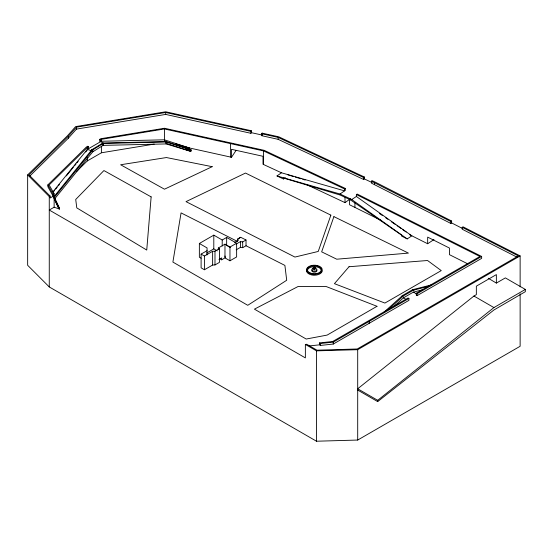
<?xml version="1.0" encoding="UTF-8"?>
<svg xmlns="http://www.w3.org/2000/svg" width="553" height="553" viewBox="0 0 553 553"><rect width="100%" height="100%" fill="white"/><g stroke="black" fill="none" stroke-linecap="round" stroke-linejoin="round"><path stroke-width="0.83" d="M166.135 143.932L166.384 141.99L103.114 143.455L92.738 149.925L54.45 197.207L54.574 198.976L92.738 151.847L103.114 145.377L166.135 143.932L190.847 151.384L190.868 149.663L166.142 141.54L102.893 143.006L91.922 149.649L53.772 196.979M191.075 150.077L190.847 151.384L166.135 143.289L166.363 141.99L191.075 150.077L190.868 149.663M103.114 144.734L103.141 142.985M261.832 133.798L262.115 133.128L278.781 136.819L364.337 176.995L364.337 178.916L363.501 179.4L278.18 139.342L261.832 135.72L261.832 133.798L278.18 137.414L363.501 177.478L364.337 176.995M261.832 135.72L262.115 135.05L251.318 132.658L250.91 133.301L165.686 114.416L76.452 129.098L68.378 138.16L29.627 176.234M55.286 199.868L54.45 197.207L53.731 197.068M250.91 133.301L251.318 130.736L165.741 111.782L75.643 126.602L67.342 135.914L27.65 174.914L27.65 265.281L49.265 286.945L316.482 441.218L357.701 440.05L520.131 346.275L520.131 293.774M185.836 147.167L231.507 157.28L236.11 150.361M52.922 191.856L87.326 149.372L101.393 141.25L164.414 139.805L189.126 147.893L189.886 149.434M53.461 191.829L54.533 190.502M55.611 189.174L57.222 187.184M58.3 185.856L59.371 184.529M66.36 175.902L73.349 167.269M74.427 165.941L76.038 163.951M77.109 162.623L78.187 161.296M85.715 152.006L87.326 150.015L87.326 147.451L88.618 146.704L88.618 148.626M88.618 146.704L87.782 146.22L86.386 147.029L47.876 184.868L53.199 194.303L53.199 196.225L50.123 198.002L50.123 196.08L29.012 174.921L68.378 136.238L76.452 127.169L165.686 112.494L250.91 131.372M87.326 147.451L49.162 184.951L54.132 193.764L54.132 207.223L49.265 210.036L305.367 357.895L305.367 344.436L306.77 344.284L317 350.194L357.245 348.984L518.41 255.935L462.197 227.311L462.197 229.232L517.649 257.47M76.335 171.707L87.326 160.909L101.393 152.787L154.197 144.098M384.107 312.086L402.577 295.475L412.573 289.703L431.458 284.885M388.109 309.708L403.414 295.952L413.402 290.187L429.812 285.991M393.895 306.459L403.414 297.873L413.402 292.108L422.492 289.813M377.685 401.596L493.919 309.998L525.35 291.673L525.35 289.426L505.366 277.889L496.366 283.088L496.366 274.606L476.347 286.164L476.347 294.638L473.935 296.035L357.701 388.78L377.685 400.317L377.685 401.596L357.701 390.059M377.685 400.317L493.919 307.572L525.35 289.426M285.348 177.617L283.44 178.972L277.005 175.951L281.463 172.785L344.512 190.854L345.349 190.37L345.349 188.449L264.168 150.333L164.469 128.248L100.777 138.72L99.678 139.356L99.678 141.278L100.515 141.755L100.515 139.833L101.393 139.328L164.414 128.96L263.574 150.928L344.512 188.932L345.349 188.449M277.005 175.951L340.054 194.02L344.512 190.854L344.512 188.932M371.388 181.184L372.134 180.658L375.224 182.11L451.621 221.013L451.621 222.935L450.785 223.419L371.388 183.105L371.388 181.184L450.785 221.497L451.621 221.013M306.417 184.502L345.003 202.619L349.849 199.177M350.305 198.824L351.749 199.55L356.381 196.474L356.381 194.552L357.217 194.068L481.649 256.454L481.649 258.375L417.1 295.648L416.271 295.164L416.271 293.242L479.921 256.488L356.381 194.552M350.305 199.785L401.54 235.087L401.54 236.048L407.222 238.903L411.854 235.82L356.381 196.474M409.725 234.755L427.656 243.742L433.987 239.532M49.265 286.945L49.265 196.578L50.123 196.08M53.199 194.303L54.132 193.764M201.105 258.223L199.363 257.214L199.363 243.472L213.797 235.143L222.209 240.002L226.647 237.437L236.629 243.202L236.629 256.938L229.965 260.788L225.334 258.106L224.974 255.977M218.311 249.693L218.311 248.007L219.423 248.65L219.423 262.385L214.986 264.949L212.622 265.032L204.437 269.76L201.105 267.839L201.105 254.097L207.057 250.661M206.58 253.053L213.797 248.885L217.301 250.91M201.105 254.097L204.437 256.018L212.622 251.29L214.986 251.207L219.423 248.65M218.311 248.007L224.974 244.163L229.965 247.046L236.629 243.202M236.186 249.825L240.472 247.35L242.691 247.675L246.023 245.753L246.023 239.981L240.707 237.292L237.707 239.027L237.707 240.673M234.679 242.366L238.246 240.306L237.707 239.027L240.707 237.292M236.186 244.06L240.472 241.585L242.691 241.903L246.023 239.981M218.981 259.44L221.642 257.898L221.642 259.827L219.562 258.624M221.642 259.827L224.974 257.898L224.974 244.163M462.197 227.311L463.034 226.827L520.131 255.908L520.131 286.889M319.51 344.837L319.51 342.915L320.519 343.496L333.252 342.127L408.916 298.447L408.916 300.369L333.252 344.056L320.519 345.425L319.51 344.837L309.321 345.936M416.271 293.242L417.1 293.726L481.649 256.454M305.367 344.436L316.482 350.851L357.701 349.683L520.131 255.908M319.51 342.915L332.678 341.498L408.086 297.963L408.916 298.447M281.463 172.785L263.014 164.262L263.014 156.299L231.507 149.324L231.507 157.28M287.899 174.845L293.65 176.573M295.295 177.064L301.053 178.792M302.698 179.29L305.166 180.029M175.951 143.925L189.126 147.893M186.658 149.656L190.647 150.969M87.326 149.372L91.155 150.672M54.076 197.829L59.544 209.062L54.132 207.223M364.337 178.916L372.134 182.58M340.054 194.02L350.478 198.914L350.478 199.875L340.185 195.043L283.44 178.011L283.44 178.972M380.934 220.322L349.531 204.748L349.531 198.748M467.734 263.836L449.451 254.67L449.451 248.055L427.656 237.126L427.656 243.742M237.645 241.516L181.066 212.898L172.895 262.081L247.758 305.304L286.696 280.26L284.899 265.412L246.023 245.753M451.621 222.935L462.273 228.361M473.935 296.035L493.919 307.572M413.278 289.482L414.107 289.959M412.573 289.703L413.402 290.187M413.402 292.108L416.803 294.072M402.577 295.475L403.414 295.952M401.872 296.062L402.708 296.546M403.414 297.873L406.13 299.45M99.678 139.356L100.515 139.833M230.207 247.468L226.647 245.408L226.647 237.437M199.363 243.472L207.057 247.917L207.057 254.954M488.223 278.214L496.366 283.088M379.448 213.465L382.261 215.421M385.773 217.861L387.888 219.32M391.4 221.76L395.623 224.691M397.026 225.665L401.243 228.596M402.653 229.571L406.165 232.011M351.749 199.55L407.222 238.903M27.65 174.914L49.265 196.578M53.199 196.225L47.876 186.79L47.876 184.868M166.142 141.54L166.384 141.99M164.414 139.805L165.541 142.086M102.893 143.006L103.114 145.377M101.393 141.25L102.512 143.531M55.991 201.859L58.127 206.179M58.832 207.617L59.544 209.062L58.832 207.527M54.408 197.297L59.385 208.018M55.991 201.403L58.127 205.999M53.897 198.105L58.729 208.785L58.563 207.741M92.738 151.211L92.621 150.077L91.805 149.801L91.922 150.934L91.922 149.649L92.738 149.925L92.738 151.847M450.785 221.497L450.785 223.419M417.1 293.726L417.1 295.648M374.464 182.628L374.464 184.55M369.183 321.39L369.183 323.311M363.501 177.478L363.501 179.4M357.701 349.683L357.701 440.05M354.929 202.405L354.929 207.285M345.003 197.476L345.003 202.619M333.252 342.127L333.252 344.056M320.519 343.496L320.519 345.425M316.482 350.851L316.482 441.218M278.18 137.414L278.18 139.342M263.574 150.928L263.574 164.386M262.115 133.128L262.115 134.414M251.318 130.736L251.318 132.658M242.691 241.903L242.691 247.675M240.472 241.585L240.472 247.35M230.594 143.621L230.594 157.08M229.965 247.046L229.965 260.788M222.209 240.002L222.209 246.016M214.986 251.207L214.986 264.949M213.797 235.143L213.797 248.885M212.622 251.29L212.622 265.032M204.437 256.018L204.437 269.76M165.686 112.494L165.686 114.416M164.414 128.96L164.414 140.448M101.393 139.328L101.393 141.893M101.393 146.082L101.393 152.787M87.326 157.557L87.326 160.909M76.452 127.169L76.452 129.098M68.378 136.238L68.378 138.16M322.212 270.949A7.853 4.535 0 0 1 311.92 275A7.853 4.535 0 0 1 307.807 268.212M320.228 267.68A7.853 4.535 0 0 1 321.383 268.654M315.77 268.502A2.544 1.472 0 0 1 316.233 270.742A2.544 1.472 0 0 1 312.341 270.617A2.544 1.472 0 0 1 313.233 268.426M313.378 274.703A7.009 4.044 0 0 1 312.189 274.537M307.385 270.472A7.009 4.044 0 0 1 314.768 266.657A7.009 4.044 0 0 1 321.369 270.922M316.648 270.037A2.544 1.472 0 0 1 314.235 272.166A2.544 1.472 0 0 1 312.245 269.892M315.514 268.101A1.272 0.733 0 0 1 314.304 269.166A1.272 0.733 0 0 1 313.309 268.025M313.53 267.88A1.272 0.733 0 0 1 313.8 267.776M315.072 267.818A1.272 0.733 0 0 1 315.328 267.942M151.142 196.889L146.739 250.053L76.791 207.893L75.72 199.474L103.923 170.552L151.142 196.889M313.986 269.664L314.788 269.746L313.986 269.664M330.86 215.138L318.238 251.449L294.936 257.062L186.015 201.631L245.497 173.061L330.86 215.138M333.901 216.624L321.659 251.85L336.736 259.205L408.432 253.108L333.901 216.624M349.033 266.733L334.427 283.668L384.902 303.065L441.253 270.611L427.545 260.504L349.033 266.733M377.001 306.3L327.148 335.083L306.189 339.037L254.421 309.148L298.026 286.537L325.855 286.406L377.001 306.3M212.186 166.681L164.462 189.202L120.63 164.753L166.425 157.55L212.186 166.681M310.074 273.528A7.853 4.535 0 0 0 322.212 269.988A7.853 4.535 0 0 0 310.841 265.689A7.853 4.535 0 0 0 310.074 273.528M310.537 273.12A7.009 4.044 0 0 0 321.369 269.961A7.009 4.044 0 0 0 311.221 266.124A7.009 4.044 0 0 0 310.537 273.12M313.682 268.564A1.272 0.733 0 0 0 315.645 267.991A1.272 0.733 0 0 0 313.8 267.293A1.272 0.733 0 0 0 313.682 268.564"/></g></svg>
